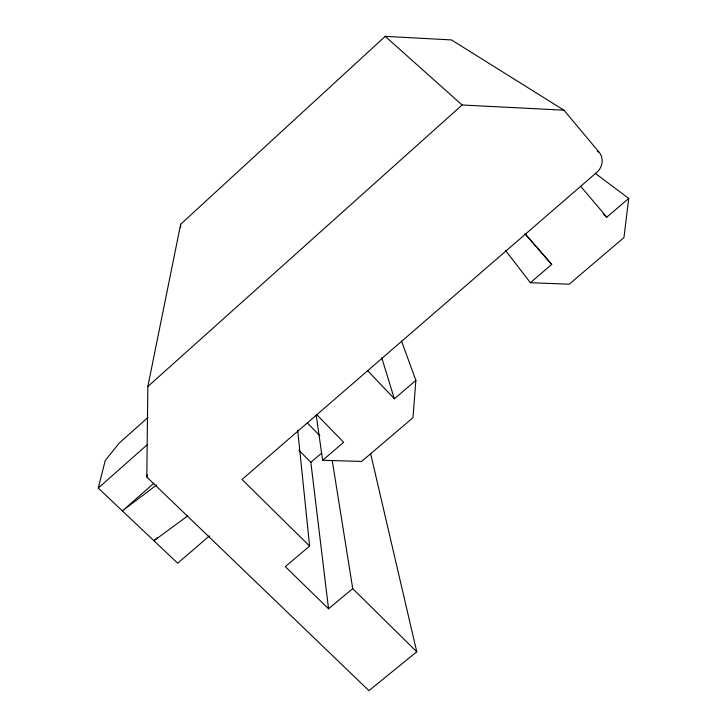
<?xml version="1.0" encoding="UTF-8"?>
<svg xmlns="http://www.w3.org/2000/svg" width="727" height="727" viewBox="0 0 727 727"><rect width="100%" height="100%" fill="white"/><g stroke="black" fill="none" stroke-linecap="round" stroke-linejoin="round"><path stroke-width="1.09" d="M370.579 453.421L416.762 651.801L368.934 690.65L146.809 477.039L147.835 386.537L180.66 224.27L385.21 36.35L451.467 39.93L563.934 110.186L599.112 152.243A14.685 13.695 -47 0 1 596.812 172.335L242.046 479.466L309.611 546.104L285.293 566.651L328.549 608.772L352.74 588.652L332.221 460.473M180.596 227.669L180.66 224.27M401.522 341.09L415.871 380.366L412.981 417.689L361.619 461.427L322.643 460.291L316.218 415.308M595.177 173.29L628.728 198.407L623.948 237.575L569.205 284.193L530.365 282.721L505.474 250.352M146.809 477.039L147.19 474.813M209.476 535.872L177.688 563.234L98.272 488.09L105.224 460.536L119.255 443.025L147.954 417.471M147.835 386.537L462.108 104.997L563.934 110.186M98.272 488.09L147.545 444.433M153.933 483.182L122.372 510.899L156.632 484.945M157.332 537.762L153.915 540.734L187.639 515.943M328.549 608.772L310.847 462.336L321.616 453.094M322.643 460.291L343.635 442.289L316.79 414.753M367.68 370.697L394.37 398.805L415.871 380.366M530.365 282.721L551.72 264.419L524.912 233.567M603.383 214.247L606.845 217.173L628.728 198.407M597.249 150.971L599.112 152.243M385.21 36.35L462.108 104.997M352.74 588.652L416.762 651.801M298.897 450.258L310.847 462.336M307.367 422.978L319.798 435.673M525.33 234.221L551.72 264.419M580.664 186.321L606.845 217.173M381.757 357.802L394.37 398.805M297.679 430.211L309.611 546.104"/></g></svg>
